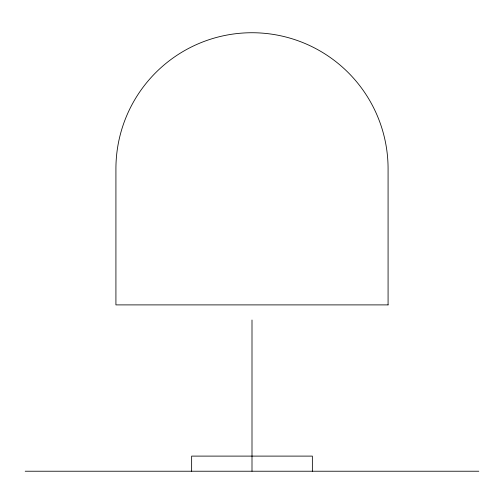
<?xml version="1.0" encoding="UTF-8"?>
<svg xmlns="http://www.w3.org/2000/svg" width="504" height="504" viewBox="0 0 504 504"><rect width="100%" height="100%" fill="white"/><g stroke="black" fill="none" stroke-linecap="round" stroke-linejoin="round"><path stroke-width="0.76" d="M252 471.227L252 320.015M25.2 471.227L478.8 471.227M312.36 471.227L312.36 456.107L191.64 456.107L191.64 471.227M388.08 304.895L115.92 304.895L115.92 168.815A136.08 136.08 0 0 1 252 32.735A136.08 136.08 0 0 1 388.08 168.815L388.08 304.895"/></g></svg>
